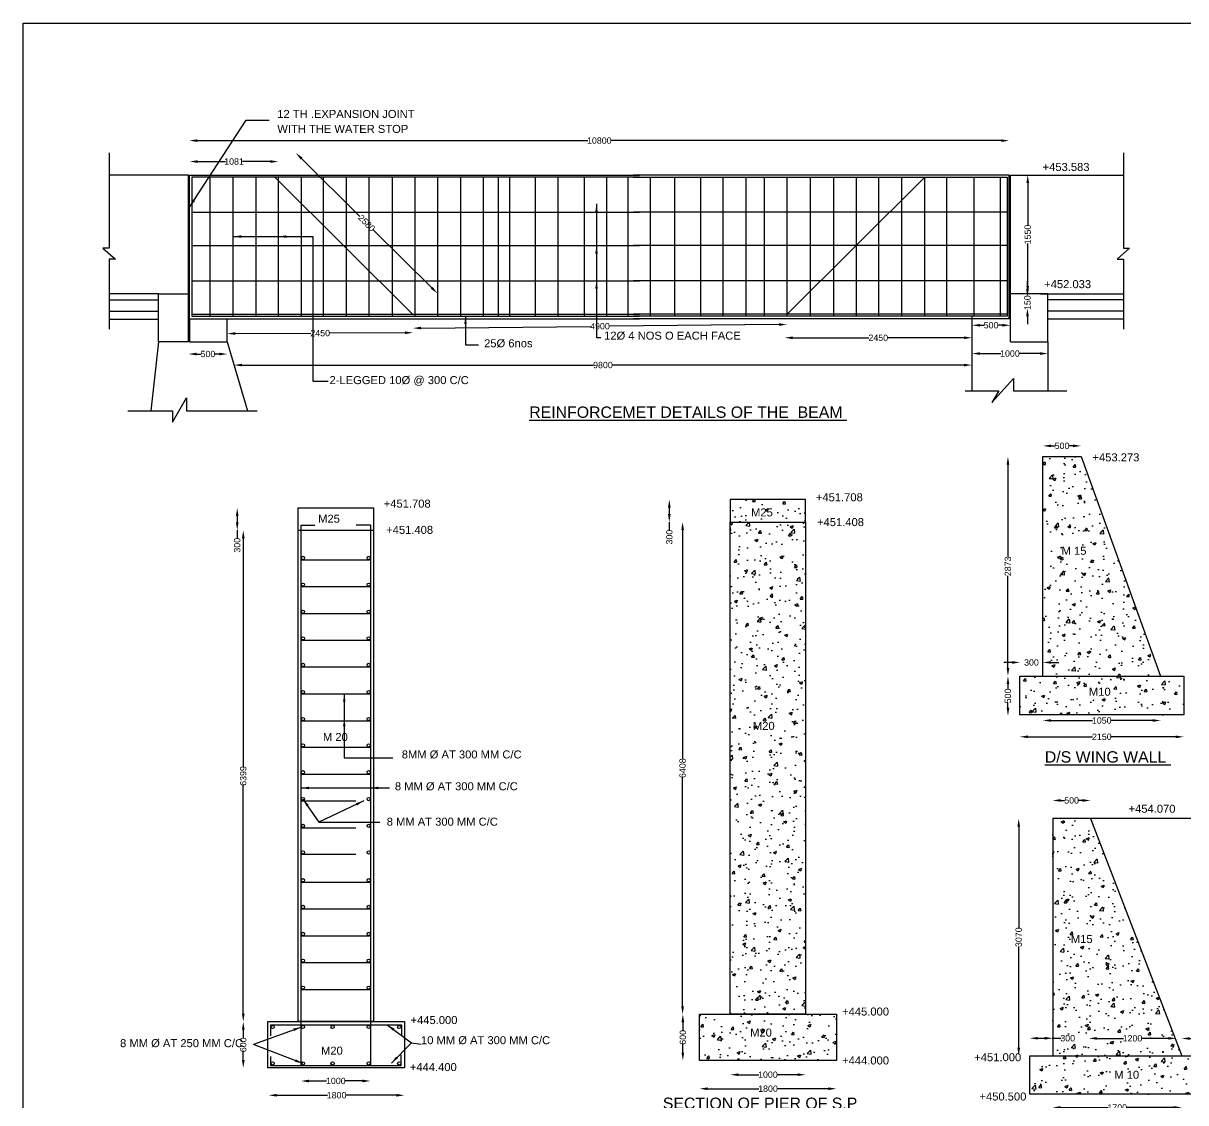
# Model space of a CAD drawing. Header units: millimetres. Extents: x 1951138 to 2209764, y 45417456 to 45610052.
# Drawn here: x 1951138 to 2089167, y 45481906 to 45610052 of the extents above; entities that cross this region are included whole.
import ezdxf

# ---------------------------------------------------------------- set-up
doc = ezdxf.new("R2010")
doc.units = ezdxf.units.MM
doc.header["$MEASUREMENT"] = 0
doc.layers.add('DRAWING', color=2, linetype='Continuous')
doc.layers.add('TEXT', color=7, linetype='Continuous')
doc.styles.get("Standard").update_dxf_attribs({"font": 'arial.ttf', "height": 750})
doc.dimstyles.get("Standard").update_dxf_attribs({"dimtxt": 750, "dimasz": 950, "dimexe": 0.18, "dimexo": 0.0625, "dimgap": 0.09, "dimtad": 0, "dimdec": 0, "dimzin": 0, "dimdsep": 46, "dimtxsty": 'Standard', "dimcen": 0.09, "dimse1": 1, "dimse2": 1, "dimadec": 0, "dimazin": 0, "dimtfac": 1, "dimtdec": 0, "dimtofl": 0, "dimtmove": 0, "dimatfit": 3, "dimfxl": 1, "dimtolj": 1, "dimtzin": 0, "dimarcsym": 0})
pattern_1 = [(50, (0, 0), (3586.30091, -313.76067), [375, -4125]), (355, (0, 0), (-693.75667, 3760.96067), [300, -3300]), (100.4514, (299, -26), (2892.5469, 3447.1977), [318.70095, -3505.71056]), (46.1842, (0, 1000), (5336.20524, -827.59507), [562.5, -6187.5]), (96.6356, (444.7, 931), (4673.3135, 4870.58935), [478.05144, -5258.565]), (351.1842, (0, 1000), (4673.3097, 4870.593), [450, -4950]), (21, (500, 750), (2984.53526, -2013.09445), [375, -4125]), (326, (500, 750), (1216.57666, 3625.75023), [300, -3300]), (71.4514, (748.7, 582.2), (4201.11314, 1612.65248), [318.70095, -3505.71056]), (37.5, (0, 0), (60.799277, 1664.46927), [0, -3260, 0, -3350, 0, -3312.5]), (7.5, (0, 0), (1315.34769, 1972.05856), [0, -1910, 0, -3185, 0, -1262.5]), (327.5, (-1115, 0), (2669.11218, -112.77436), [0, -1250, 0, -3900, 0, -5175]), (317.5, (-1615, 0), (2915.93085, 500.52491), [0, -1625, 0, -2590, 0, -3675])]

# ---------------------------------------------------------------- blocks, each defined once
blk = doc.blocks.new('*D61')
at = {"layer": 'Defpoints', "color": 0, "transparency": 16777216}
for p in [(2077856, 45517791), (2073369, 45515630), (2077856, 45515630)]:
    blk.add_point(p, dxfattribs=at)
at = {"layer": 'TEXT', "color": 0, "lineweight": -2, "transparency": 16777216}
for p, q in [((2074319, 45517791), (2074785, 45517791)), ((2076906, 45517791), (2076440, 45517791))]:
    blk.add_line(p, q, dxfattribs=at)
at = {"layer": 'TEXT', "color": 0, "transparency": 16777216}
for points in [[(2074319, 45517949), (2074319, 45517633), (2073369, 45517791)], [(2076906, 45517949), (2076906, 45517633), (2077856, 45517791)]]:
    blk.add_solid(points, dxfattribs=at)
at = {"layer": 'TEXT', "color": 0, "transparency": 16777216, "insert": (2075613, 45517791), "char_height": 750, "attachment_point": 5}
blk.add_mtext('\\A1;500', dxfattribs=at)
blk = doc.blocks.new('*D62')
at = {"layer": 'Defpoints', "color": 0, "transparency": 16777216}
for p in [(2073369, 45515630), (2069333, 45487487), (2073369, 45487487)]:
    blk.add_point(p, dxfattribs=at)
at = {"layer": 'TEXT', "color": 0, "lineweight": -2, "transparency": 16777216}
for p, q in [((2069333, 45514680), (2069333, 45502677)), ((2069333, 45488437), (2069333, 45500440))]:
    blk.add_line(p, q, dxfattribs=at)
at = {"layer": 'TEXT', "color": 0, "transparency": 16777216}
for points in [[(2069175, 45514680), (2069492, 45514680), (2069333, 45515630)], [(2069175, 45488437), (2069492, 45488437), (2069333, 45487487)]]:
    blk.add_solid(points, dxfattribs=at)
at = {"layer": 'TEXT', "color": 0, "transparency": 16777216, "insert": (2069333, 45501559), "char_height": 750, "attachment_point": 5, "rotation": 90}
blk.add_mtext('\\A1;3070', dxfattribs=at)
blk = doc.blocks.new('*D63')
at = {"layer": 'Defpoints', "color": 0, "transparency": 16777216}
for p in [(2073369, 45489561), (2070640, 45487487), (2073369, 45487487)]:
    blk.add_point(p, dxfattribs=at)
at = {"layer": 'TEXT', "color": 0, "lineweight": -2, "transparency": 16777216}
for p, q in [((2071590, 45489561), (2072419, 45489561)), ((2073369, 45489561), (2074319, 45489561))]:
    blk.add_line(p, q, dxfattribs=at)
at = {"layer": 'TEXT', "color": 0, "transparency": 16777216}
for points in [[(2071590, 45489720), (2071590, 45489403), (2070640, 45489561)], [(2072419, 45489720), (2072419, 45489403), (2073369, 45489561)]]:
    blk.add_solid(points, dxfattribs=at)
at = {"layer": 'TEXT', "color": 0, "transparency": 16777216, "insert": (2075147, 45489561), "char_height": 750, "attachment_point": 5}
blk.add_mtext('\\A1;300', dxfattribs=at)
blk = doc.blocks.new('*D64')
at = {"layer": 'Defpoints', "color": 0, "transparency": 16777216}
for p in [(2073369, 45487487), (2088688, 45487487), (2088688, 45481345)]:
    blk.add_point(p, dxfattribs=at)
at = {"layer": 'TEXT', "color": 0, "lineweight": -2, "transparency": 16777216}
for p, q in [((2074319, 45481345), (2079945, 45481345)), ((2087738, 45481345), (2082112, 45481345))]:
    blk.add_line(p, q, dxfattribs=at)
at = {"layer": 'TEXT', "color": 0, "transparency": 16777216}
for points in [[(2074319, 45481503), (2074319, 45481186), (2073369, 45481345)], [(2087738, 45481503), (2087738, 45481186), (2088688, 45481345)]]:
    blk.add_solid(points, dxfattribs=at)
at = {"layer": 'TEXT', "color": 0, "transparency": 16777216, "insert": (2081029, 45481345), "char_height": 750, "attachment_point": 5}
blk.add_mtext('\\A1;1700', dxfattribs=at)
blk = doc.blocks.new('*D65')
at = {"layer": 'Defpoints', "color": 0, "transparency": 16777216}
for p in [(2070640, 45482920), (2091436, 45482920), (2091436, 45479580)]:
    blk.add_point(p, dxfattribs=at)
at = {"layer": 'TEXT', "color": 0, "lineweight": -2, "transparency": 16777216}
for p, q in [((2071590, 45479580), (2079913, 45479580)), ((2090486, 45479580), (2082164, 45479580))]:
    blk.add_line(p, q, dxfattribs=at)
at = {"layer": 'TEXT', "color": 0, "transparency": 16777216}
for points in [[(2071590, 45479738), (2071590, 45479421), (2070640, 45479580)], [(2090486, 45479738), (2090486, 45479421), (2091436, 45479580)]]:
    blk.add_solid(points, dxfattribs=at)
at = {"layer": 'TEXT', "color": 0, "transparency": 16777216, "insert": (2081038, 45479580), "char_height": 750, "attachment_point": 5}
blk.add_mtext('\\A1;2300', dxfattribs=at)
blk = doc.blocks.new('*D67')
at = {"layer": 'Defpoints', "color": 0, "transparency": 16777216}
for p in [(2091436, 45489531), (2088688, 45487487), (2091436, 45487487)]:
    blk.add_point(p, dxfattribs=at)
at = {"layer": 'TEXT', "color": 0, "lineweight": -2, "transparency": 16777216}
for p, q in [((2089638, 45489531), (2090486, 45489531)), ((2091436, 45489531), (2092386, 45489531))]:
    blk.add_line(p, q, dxfattribs=at)
at = {"layer": 'TEXT', "color": 0, "transparency": 16777216}
for points in [[(2089638, 45489690), (2089638, 45489373), (2088688, 45489531)], [(2090486, 45489690), (2090486, 45489373), (2091436, 45489531)]]:
    blk.add_solid(points, dxfattribs=at)
at = {"layer": 'TEXT', "color": 0, "transparency": 16777216, "insert": (2093214, 45489531), "char_height": 750, "attachment_point": 5}
blk.add_mtext('\\A1;300', dxfattribs=at)
blk = doc.blocks.new('*D68')
at = {"layer": 'Defpoints', "color": 0, "transparency": 16777216}
for p in [(2077650, 45489549), (2077650, 45489423), (2088038, 45489423)]:
    blk.add_point(p, dxfattribs=at)
at = {"layer": 'TEXT', "color": 0, "lineweight": -2, "transparency": 16777216}
for p, q in [((2078600, 45489549), (2081761, 45489549)), ((2087088, 45489549), (2083927, 45489549))]:
    blk.add_line(p, q, dxfattribs=at)
at = {"layer": 'TEXT', "color": 0, "transparency": 16777216}
for points in [[(2078600, 45489708), (2078600, 45489391), (2077650, 45489549)], [(2087088, 45489708), (2087088, 45489391), (2088038, 45489549)]]:
    blk.add_solid(points, dxfattribs=at)
at = {"layer": 'TEXT', "color": 0, "transparency": 16777216, "insert": (2082844, 45489549), "char_height": 750, "attachment_point": 5}
blk.add_mtext('\\A1;1200', dxfattribs=at)
blk = doc.blocks.new('*D73')
at = {"layer": 'Defpoints', "color": 0, "transparency": 16777216}
for p in [(2076742, 45559881), (2072214, 45558608), (2076742, 45558608)]:
    blk.add_point(p, dxfattribs=at)
at = {"layer": 'TEXT', "color": 0, "lineweight": -2, "transparency": 16777216}
for p, q in [((2073164, 45559881), (2073651, 45559881)), ((2075792, 45559881), (2075306, 45559881))]:
    blk.add_line(p, q, dxfattribs=at)
at = {"layer": 'TEXT', "color": 0, "transparency": 16777216}
for points in [[(2073164, 45560040), (2073164, 45559723), (2072214, 45559881)], [(2075792, 45560040), (2075792, 45559723), (2076742, 45559881)]]:
    blk.add_solid(points, dxfattribs=at)
at = {"layer": 'TEXT', "color": 0, "transparency": 16777216, "insert": (2074478, 45559881), "char_height": 750, "attachment_point": 5}
blk.add_mtext('\\A1;500', dxfattribs=at)
blk = doc.blocks.new('*D74')
at = {"layer": 'Defpoints', "color": 0, "transparency": 16777216}
for p in [(2072214, 45558608), (2068055, 45532551), (2072214, 45532551)]:
    blk.add_point(p, dxfattribs=at)
at = {"layer": 'TEXT', "color": 0, "lineweight": -2, "transparency": 16777216}
for p, q in [((2068055, 45557658), (2068055, 45546706)), ((2068055, 45533501), (2068055, 45544453))]:
    blk.add_line(p, q, dxfattribs=at)
at = {"layer": 'TEXT', "color": 0, "transparency": 16777216}
for points in [[(2067897, 45557658), (2068213, 45557658), (2068055, 45558608)], [(2067897, 45533501), (2068213, 45533501), (2068055, 45532551)]]:
    blk.add_solid(points, dxfattribs=at)
at = {"layer": 'TEXT', "color": 0, "transparency": 16777216, "insert": (2068055, 45545579), "char_height": 750, "attachment_point": 5, "rotation": 90}
blk.add_mtext('\\A1;2873', dxfattribs=at)
blk = doc.blocks.new('*D75')
at = {"layer": 'Defpoints', "color": 0, "transparency": 16777216}
for p in [(2068055, 45532551), (2068055, 45527838), (2068057, 45527838)]:
    blk.add_point(p, dxfattribs=at)
at = {"layer": 'TEXT', "color": 0, "lineweight": -2, "transparency": 16777216}
for p, q in [((2068057, 45531601), (2068057, 45531022)), ((2068057, 45528788), (2068057, 45529367))]:
    blk.add_line(p, q, dxfattribs=at)
at = {"layer": 'TEXT', "color": 0, "transparency": 16777216}
for points in [[(2067898, 45531601), (2068215, 45531601), (2068057, 45532551)], [(2067898, 45528788), (2068215, 45528788), (2068057, 45527838)]]:
    blk.add_solid(points, dxfattribs=at)
at = {"layer": 'TEXT', "color": 0, "transparency": 16777216, "insert": (2068057, 45530195), "char_height": 750, "attachment_point": 5, "rotation": 90}
blk.add_mtext('\\A1;500', dxfattribs=at)
blk = doc.blocks.new('*D76')
at = {"layer": 'Defpoints', "color": 0, "transparency": 16777216}
for p in [(2072214, 45534172), (2069480, 45532551), (2072214, 45532551)]:
    blk.add_point(p, dxfattribs=at)
at = {"layer": 'TEXT', "color": 0, "lineweight": -2, "transparency": 16777216}
for p, q in [((2068530, 45534172), (2067580, 45534172)), ((2073164, 45534172), (2074114, 45534172))]:
    blk.add_line(p, q, dxfattribs=at)
at = {"layer": 'TEXT', "color": 0, "transparency": 16777216}
for points in [[(2068530, 45534330), (2068530, 45534014), (2069480, 45534172)], [(2073164, 45534330), (2073164, 45534014), (2072214, 45534172)]]:
    blk.add_solid(points, dxfattribs=at)
at = {"layer": 'TEXT', "color": 0, "transparency": 16777216, "insert": (2070847, 45534172), "char_height": 750, "attachment_point": 5}
blk.add_mtext('\\A1;300', dxfattribs=at)
blk = doc.blocks.new('*D77')
at = {"layer": 'Defpoints', "color": 0, "transparency": 16777216}
for p in [(2072214, 45532551), (2086179, 45532551), (2086179, 45527283)]:
    blk.add_point(p, dxfattribs=at)
at = {"layer": 'TEXT', "color": 0, "lineweight": -2, "transparency": 16777216}
for p, q in [((2073164, 45527283), (2078113, 45527283)), ((2085229, 45527283), (2080280, 45527283))]:
    blk.add_line(p, q, dxfattribs=at)
at = {"layer": 'TEXT', "color": 0, "transparency": 16777216}
for points in [[(2073164, 45527441), (2073164, 45527125), (2072214, 45527283)], [(2085229, 45527441), (2085229, 45527125), (2086179, 45527283)]]:
    blk.add_solid(points, dxfattribs=at)
at = {"layer": 'TEXT', "color": 0, "transparency": 16777216, "insert": (2079196, 45527283), "char_height": 750, "attachment_point": 5}
blk.add_mtext('\\A1;1050', dxfattribs=at)
blk = doc.blocks.new('*D78')
at = {"layer": 'Defpoints', "color": 0, "transparency": 16777216}
for p in [(2069480, 45527960), (2088921, 45527960), (2069480, 45525345)]:
    blk.add_point(p, dxfattribs=at)
at = {"layer": 'TEXT', "color": 0, "lineweight": -2, "transparency": 16777216}
for p, q in [((2070430, 45525345), (2078076, 45525345)), ((2087971, 45525345), (2080326, 45525345))]:
    blk.add_line(p, q, dxfattribs=at)
at = {"layer": 'TEXT', "color": 0, "transparency": 16777216}
for points in [[(2070430, 45525504), (2070430, 45525187), (2069480, 45525345)], [(2087971, 45525504), (2087971, 45525187), (2088921, 45525345)]]:
    blk.add_solid(points, dxfattribs=at)
at = {"layer": 'TEXT', "color": 0, "transparency": 16777216, "insert": (2079201, 45525345), "char_height": 750, "attachment_point": 5}
blk.add_mtext('\\A1;2150', dxfattribs=at)
blk = doc.blocks.new('*D79')
at = {"layer": 'Defpoints', "color": 0, "transparency": 16777216}
for p in [(2035086, 45553506), (2027848, 45550828), (2035086, 45550828)]:
    blk.add_point(p, dxfattribs=at)
at = {"layer": 'TEXT', "color": 0, "lineweight": -2, "transparency": 16777216}
for p, q in [((2027848, 45552556), (2027848, 45551778)), ((2027848, 45550828), (2027848, 45549878))]:
    blk.add_line(p, q, dxfattribs=at)
at = {"layer": 'TEXT', "color": 0, "transparency": 16777216}
for points in [[(2027690, 45552556), (2028006, 45552556), (2027848, 45553506)], [(2027690, 45551778), (2028006, 45551778), (2027848, 45550828)]]:
    blk.add_solid(points, dxfattribs=at)
at = {"layer": 'TEXT', "color": 0, "transparency": 16777216, "insert": (2027848, 45549051), "char_height": 750, "attachment_point": 5, "rotation": 90}
blk.add_mtext('\\A1;300', dxfattribs=at)
blk = doc.blocks.new('*D80')
at = {"layer": 'Defpoints', "color": 0, "transparency": 16777216}
for p in [(2035086, 45550828), (2029427, 45492411), (2035086, 45492411)]:
    blk.add_point(p, dxfattribs=at)
at = {"layer": 'TEXT', "color": 0, "lineweight": -2, "transparency": 16777216}
for p, q in [((2029427, 45549878), (2029427, 45522742)), ((2029427, 45493361), (2029427, 45520496))]:
    blk.add_line(p, q, dxfattribs=at)
at = {"layer": 'TEXT', "color": 0, "transparency": 16777216}
for points in [[(2029269, 45549878), (2029586, 45549878), (2029427, 45550828)], [(2029269, 45493361), (2029586, 45493361), (2029427, 45492411)]]:
    blk.add_solid(points, dxfattribs=at)
at = {"layer": 'TEXT', "color": 0, "transparency": 16777216, "insert": (2029427, 45521619), "char_height": 750, "attachment_point": 5, "rotation": 90}
blk.add_mtext('\\A1;6408', dxfattribs=at)
blk = doc.blocks.new('*D81')
at = {"layer": 'Defpoints', "color": 0, "transparency": 16777216}
for p in [(2031447, 45492411), (2029457, 45486919), (2031447, 45486919)]:
    blk.add_point(p, dxfattribs=at)
at = {"layer": 'TEXT', "color": 0, "lineweight": -2, "transparency": 16777216}
for p, q in [((2029457, 45491461), (2029457, 45490494)), ((2029457, 45487869), (2029457, 45488835))]:
    blk.add_line(p, q, dxfattribs=at)
at = {"layer": 'TEXT', "color": 0, "transparency": 16777216}
for points in [[(2029299, 45491461), (2029616, 45491461), (2029457, 45492411)], [(2029299, 45487869), (2029616, 45487869), (2029457, 45486919)]]:
    blk.add_solid(points, dxfattribs=at)
at = {"layer": 'TEXT', "color": 0, "transparency": 16777216, "insert": (2029457, 45489665), "char_height": 750, "attachment_point": 5, "rotation": 90}
blk.add_mtext('\\A1;600', dxfattribs=at)
blk = doc.blocks.new('*D82')
at = {"layer": 'Defpoints', "color": 0, "transparency": 16777216}
for p in [(2035086, 45492411), (2044023, 45492411), (2044023, 45485234)]:
    blk.add_point(p, dxfattribs=at)
at = {"layer": 'TEXT', "color": 0, "lineweight": -2, "transparency": 16777216}
for p, q in [((2036036, 45485234), (2038471, 45485234)), ((2043073, 45485234), (2040637, 45485234))]:
    blk.add_line(p, q, dxfattribs=at)
at = {"layer": 'TEXT', "color": 0, "transparency": 16777216}
for points in [[(2036036, 45485392), (2036036, 45485075), (2035086, 45485234)], [(2043073, 45485392), (2043073, 45485075), (2044023, 45485234)]]:
    blk.add_solid(points, dxfattribs=at)
at = {"layer": 'TEXT', "color": 0, "transparency": 16777216, "insert": (2039554, 45485234), "char_height": 750, "attachment_point": 5}
blk.add_mtext('\\A1;1000', dxfattribs=at)
blk = doc.blocks.new('*D83')
at = {"layer": 'Defpoints', "color": 0, "transparency": 16777216}
for p in [(2031447, 45486919), (2047683, 45486919), (2031447, 45483570)]:
    blk.add_point(p, dxfattribs=at)
at = {"layer": 'TEXT', "color": 0, "lineweight": -2, "transparency": 16777216}
for p, q in [((2032397, 45483570), (2038482, 45483570)), ((2046733, 45483570), (2040648, 45483570))]:
    blk.add_line(p, q, dxfattribs=at)
at = {"layer": 'TEXT', "color": 0, "transparency": 16777216}
for points in [[(2032397, 45483728), (2032397, 45483412), (2031447, 45483570)], [(2046733, 45483728), (2046733, 45483412), (2047683, 45483570)]]:
    blk.add_solid(points, dxfattribs=at)
at = {"layer": 'TEXT', "color": 0, "transparency": 16777216, "insert": (2039565, 45483570), "char_height": 750, "attachment_point": 5}
blk.add_mtext('\\A1;1800', dxfattribs=at)
blk = doc.blocks.new('*D84')
at = {"layer": 'Defpoints', "color": 0, "transparency": 16777216}
for p in [(1983788, 45552516), (1976542, 45549860), (1984127, 45549860)]:
    blk.add_point(p, dxfattribs=at)
at = {"layer": 'TEXT', "color": 0, "lineweight": -2, "transparency": 16777216}
for p, q in [((1976542, 45551566), (1976542, 45550810)), ((1976542, 45549860), (1976542, 45548910))]:
    blk.add_line(p, q, dxfattribs=at)
at = {"layer": 'TEXT', "color": 0, "transparency": 16777216}
for points in [[(1976384, 45551566), (1976700, 45551566), (1976542, 45552516)], [(1976384, 45550810), (1976700, 45550810), (1976542, 45549860)]]:
    blk.add_solid(points, dxfattribs=at)
at = {"layer": 'TEXT', "color": 0, "transparency": 16777216, "insert": (1976542, 45548083), "char_height": 750, "attachment_point": 5, "rotation": 90}
blk.add_mtext('\\A1;300', dxfattribs=at)
blk = doc.blocks.new('*D85')
at = {"layer": 'Defpoints', "color": 0, "transparency": 16777216}
for p in [(1983788, 45549860), (1977261, 45491533), (1983788, 45491533)]:
    blk.add_point(p, dxfattribs=at)
at = {"layer": 'TEXT', "color": 0, "lineweight": -2, "transparency": 16777216}
for p, q in [((1977261, 45548910), (1977261, 45521820)), ((1977261, 45492483), (1977261, 45519574))]:
    blk.add_line(p, q, dxfattribs=at)
at = {"layer": 'TEXT', "color": 0, "transparency": 16777216}
for points in [[(1977102, 45548910), (1977419, 45548910), (1977261, 45549860)], [(1977102, 45492483), (1977419, 45492483), (1977261, 45491533)]]:
    blk.add_solid(points, dxfattribs=at)
at = {"layer": 'TEXT', "color": 0, "transparency": 16777216, "insert": (1977261, 45520697), "char_height": 750, "attachment_point": 5, "rotation": 90}
blk.add_mtext('\\A1;6399', dxfattribs=at)
blk = doc.blocks.new('*D86')
at = {"layer": 'Defpoints', "color": 0, "transparency": 16777216}
for p in [(1980169, 45491533), (1977261, 45486036), (1980169, 45486036)]:
    blk.add_point(p, dxfattribs=at)
at = {"layer": 'TEXT', "color": 0, "lineweight": -2, "transparency": 16777216}
for p, q in [((1977261, 45490583), (1977261, 45489614)), ((1977261, 45486986), (1977261, 45487955))]:
    blk.add_line(p, q, dxfattribs=at)
at = {"layer": 'TEXT', "color": 0, "transparency": 16777216}
for points in [[(1977102, 45490583), (1977419, 45490583), (1977261, 45491533)], [(1977102, 45486986), (1977419, 45486986), (1977261, 45486036)]]:
    blk.add_solid(points, dxfattribs=at)
at = {"layer": 'TEXT', "color": 0, "transparency": 16777216, "insert": (1977261, 45488785), "char_height": 750, "attachment_point": 5, "rotation": 90}
blk.add_mtext('\\A1;600', dxfattribs=at)
blk = doc.blocks.new('*D87')
at = {"layer": 'Defpoints', "color": 0, "transparency": 16777216}
for p in [(1984127, 45486344), (1992367, 45486344), (1992367, 45484488)]:
    blk.add_point(p, dxfattribs=at)
at = {"layer": 'TEXT', "color": 0, "lineweight": -2, "transparency": 16777216}
for p, q in [((1985077, 45484488), (1987163, 45484488)), ((1991417, 45484488), (1989330, 45484488))]:
    blk.add_line(p, q, dxfattribs=at)
at = {"layer": 'TEXT', "color": 0, "transparency": 16777216}
for points in [[(1985077, 45484647), (1985077, 45484330), (1984127, 45484488)], [(1991417, 45484647), (1991417, 45484330), (1992367, 45484488)]]:
    blk.add_solid(points, dxfattribs=at)
at = {"layer": 'TEXT', "color": 0, "transparency": 16777216, "insert": (1988247, 45484488), "char_height": 750, "attachment_point": 5}
blk.add_mtext('\\A1;1000', dxfattribs=at)
blk = doc.blocks.new('*D88')
at = {"layer": 'Defpoints', "color": 0, "transparency": 16777216}
for p in [(1980290, 45486036), (1996396, 45486036), (1980290, 45482792)]:
    blk.add_point(p, dxfattribs=at)
at = {"layer": 'TEXT', "color": 0, "lineweight": -2, "transparency": 16777216}
for p, q in [((1981240, 45482792), (1987260, 45482792)), ((1995446, 45482792), (1989427, 45482792))]:
    blk.add_line(p, q, dxfattribs=at)
at = {"layer": 'TEXT', "color": 0, "transparency": 16777216}
for points in [[(1981240, 45482951), (1981240, 45482634), (1980290, 45482792)], [(1995446, 45482951), (1995446, 45482634), (1996396, 45482792)]]:
    blk.add_solid(points, dxfattribs=at)
at = {"layer": 'TEXT', "color": 0, "transparency": 16777216, "insert": (1988343, 45482792), "char_height": 750, "attachment_point": 5}
blk.add_mtext('\\A1;1800', dxfattribs=at)
blk = doc.blocks.new('*D89')
at = {"layer": 'Defpoints', "color": 0, "transparency": 16777216}
for p in [(1970857, 45595824), (2068213, 45596117), (2068213, 45595824)]:
    blk.add_point(p, dxfattribs=at)
at = {"layer": 'TEXT', "color": 0, "lineweight": -2, "transparency": 16777216}
for p, q in [((1971807, 45596117), (2018160, 45596117)), ((2067263, 45596117), (2020910, 45596117))]:
    blk.add_line(p, q, dxfattribs=at)
at = {"layer": 'TEXT', "color": 0, "transparency": 16777216}
for points in [[(1971807, 45596276), (1971807, 45595959), (1970857, 45596117)], [(2067263, 45596276), (2067263, 45595959), (2068213, 45596117)]]:
    blk.add_solid(points, dxfattribs=at)
at = {"layer": 'TEXT', "color": 0, "transparency": 16777216, "insert": (2019535, 45596117), "char_height": 750, "attachment_point": 5}
blk.add_mtext('\\A1;10800', dxfattribs=at)
blk = doc.blocks.new('*D90')
at = {"layer": 'Defpoints', "color": 0, "transparency": 16777216}
for p in [(1981434, 45593634), (1970895, 45592025), (1981434, 45592025)]:
    blk.add_point(p, dxfattribs=at)
at = {"layer": 'TEXT', "color": 0, "lineweight": -2, "transparency": 16777216}
for p, q in [((1971845, 45593634), (1975152, 45593634)), ((1980484, 45593634), (1977177, 45593634))]:
    blk.add_line(p, q, dxfattribs=at)
at = {"layer": 'TEXT', "color": 0, "transparency": 16777216}
for points in [[(1971845, 45593793), (1971845, 45593476), (1970895, 45593634)], [(1980484, 45593793), (1980484, 45593476), (1981434, 45593634)]]:
    blk.add_solid(points, dxfattribs=at)
at = {"layer": 'TEXT', "color": 0, "transparency": 16777216, "insert": (1976165, 45593634), "char_height": 750, "attachment_point": 5}
blk.add_mtext('\\A1;1081', dxfattribs=at)
blk = doc.blocks.new('*D91')
at = {"layer": 'Defpoints', "color": 0, "transparency": 16777216}
for p in [(1970773, 45572246), (1975367, 45572246), (1975367, 45570785)]:
    blk.add_point(p, dxfattribs=at)
at = {"layer": 'TEXT', "color": 0, "lineweight": -2, "transparency": 16777216}
for p, q in [((1971723, 45570785), (1972242, 45570785)), ((1974417, 45570785), (1973897, 45570785))]:
    blk.add_line(p, q, dxfattribs=at)
at = {"layer": 'TEXT', "color": 0, "transparency": 16777216}
for points in [[(1971723, 45570943), (1971723, 45570626), (1970773, 45570785)], [(1974417, 45570943), (1974417, 45570626), (1975367, 45570785)]]:
    blk.add_solid(points, dxfattribs=at)
at = {"layer": 'TEXT', "color": 0, "transparency": 16777216, "insert": (1973070, 45570785), "char_height": 750, "attachment_point": 5}
blk.add_mtext('\\A1;500', dxfattribs=at)
blk = doc.blocks.new('*D92')
at = {"layer": 'Defpoints', "color": 0, "transparency": 16777216}
for p in [(2041546, 45572148), (2063773, 45572715), (2063773, 45572715)]:
    blk.add_point(p, dxfattribs=at)
at = {"layer": 'TEXT', "color": 0, "lineweight": -2, "transparency": 16777216}
for p, q in [((2042496, 45572715), (2051535, 45572715)), ((2062823, 45572715), (2053785, 45572715))]:
    blk.add_line(p, q, dxfattribs=at)
at = {"layer": 'TEXT', "color": 0, "transparency": 16777216}
for points in [[(2042496, 45572874), (2042496, 45572557), (2041546, 45572715)], [(2062823, 45572874), (2062823, 45572557), (2063773, 45572715)]]:
    blk.add_solid(points, dxfattribs=at)
at = {"layer": 'TEXT', "color": 0, "transparency": 16777216, "insert": (2052660, 45572715), "char_height": 750, "attachment_point": 5}
blk.add_mtext('\\A1;2450', dxfattribs=at)
blk = doc.blocks.new('*D93')
at = {"layer": 'Defpoints', "color": 0, "transparency": 16777216}
for p in [(2063773, 45574199), (2068339, 45574199), (2068339, 45574199)]:
    blk.add_point(p, dxfattribs=at)
at = {"layer": 'TEXT', "color": 0, "lineweight": -2, "transparency": 16777216}
for p, q in [((2064723, 45574199), (2065229, 45574199)), ((2067389, 45574199), (2066884, 45574199))]:
    blk.add_line(p, q, dxfattribs=at)
at = {"layer": 'TEXT', "color": 0, "transparency": 16777216}
for points in [[(2064723, 45574357), (2064723, 45574041), (2063773, 45574199)], [(2067389, 45574357), (2067389, 45574041), (2068339, 45574199)]]:
    blk.add_solid(points, dxfattribs=at)
at = {"layer": 'TEXT', "color": 0, "transparency": 16777216, "insert": (2066056, 45574199), "char_height": 750, "attachment_point": 5}
blk.add_mtext('\\A1;500', dxfattribs=at)
blk = doc.blocks.new('*D94')
at = {"layer": 'Defpoints', "color": 0, "transparency": 16777216}
for p in [(2063773, 45570841), (2072809, 45570841), (2072809, 45570841)]:
    blk.add_point(p, dxfattribs=at)
at = {"layer": 'TEXT', "color": 0, "lineweight": -2, "transparency": 16777216}
for p, q in [((2064723, 45570841), (2067208, 45570841)), ((2071859, 45570841), (2069375, 45570841))]:
    blk.add_line(p, q, dxfattribs=at)
at = {"layer": 'TEXT', "color": 0, "transparency": 16777216}
for points in [[(2064723, 45570999), (2064723, 45570683), (2063773, 45570841)], [(2071859, 45570999), (2071859, 45570683), (2072809, 45570841)]]:
    blk.add_solid(points, dxfattribs=at)
at = {"layer": 'TEXT', "color": 0, "transparency": 16777216, "insert": (2068291, 45570841), "char_height": 750, "attachment_point": 5}
blk.add_mtext('\\A1;1000', dxfattribs=at)
blk = doc.blocks.new('*D95')
at = {"layer": 'Defpoints', "color": 0, "transparency": 16777216}
for p in [(2070472, 45577553), (2070373, 45576211), (2070472, 45576211)]:
    blk.add_point(p, dxfattribs=at)
at = {"layer": 'TEXT', "color": 0, "lineweight": -2, "transparency": 16777216}
for p, q in [((2070373, 45578503), (2070373, 45579453)), ((2070373, 45575261), (2070373, 45574311))]:
    blk.add_line(p, q, dxfattribs=at)
at = {"layer": 'TEXT', "color": 0, "transparency": 16777216}
for points in [[(2070215, 45578503), (2070531, 45578503), (2070373, 45577553)], [(2070215, 45575261), (2070531, 45575261), (2070373, 45576211)]]:
    blk.add_solid(points, dxfattribs=at)
at = {"layer": 'TEXT', "color": 0, "transparency": 16777216, "insert": (2070373, 45576882), "char_height": 750, "attachment_point": 5, "rotation": 90}
blk.add_mtext('\\A1;150', dxfattribs=at)
blk = doc.blocks.new('*D96')
at = {"layer": 'Defpoints', "color": 0, "transparency": 16777216}
for p in [(2070403, 45592025), (2070403, 45577916), (2070403, 45577916)]:
    blk.add_point(p, dxfattribs=at)
at = {"layer": 'TEXT', "color": 0, "lineweight": -2, "transparency": 16777216}
for p, q in [((2070403, 45591075), (2070403, 45586054)), ((2070403, 45578866), (2070403, 45583887))]:
    blk.add_line(p, q, dxfattribs=at)
at = {"layer": 'TEXT', "color": 0, "transparency": 16777216}
for points in [[(2070245, 45591075), (2070562, 45591075), (2070403, 45592025)], [(2070245, 45578866), (2070562, 45578866), (2070403, 45577916)]]:
    blk.add_solid(points, dxfattribs=at)
at = {"layer": 'TEXT', "color": 0, "transparency": 16777216, "insert": (2070403, 45584970), "char_height": 750, "attachment_point": 5, "rotation": 90}
blk.add_mtext('\\A1;1550', dxfattribs=at)
blk = doc.blocks.new('*D97')
at = {"layer": 'Defpoints', "color": 0, "transparency": 16777216}
for p in [(1976154, 45569541), (2063773, 45569541), (2063773, 45569475)]:
    blk.add_point(p, dxfattribs=at)
at = {"layer": 'TEXT', "color": 0, "lineweight": -2, "transparency": 16777216}
for p, q in [((1977104, 45569475), (2018845, 45569475)), ((2062823, 45569475), (2021082, 45569475))]:
    blk.add_line(p, q, dxfattribs=at)
at = {"layer": 'TEXT', "color": 0, "transparency": 16777216}
for points in [[(1977104, 45569633), (1977104, 45569317), (1976154, 45569475)], [(2062823, 45569633), (2062823, 45569317), (2063773, 45569475)]]:
    blk.add_solid(points, dxfattribs=at)
at = {"layer": 'TEXT', "color": 0, "transparency": 16777216, "insert": (2019964, 45569475), "char_height": 750, "attachment_point": 5}
blk.add_mtext('\\A1;9800', dxfattribs=at)
blk = doc.blocks.new('*D98')
at = {"layer": 'Defpoints', "color": 0, "transparency": 16777216}
for p in [(1983568, 45594731), (2000308, 45577987), (2000373, 45578052)]:
    blk.add_point(p, dxfattribs=at)
at = {"layer": 'TEXT', "color": 0, "lineweight": -2, "transparency": 16777216}
for p, q in [((1984177, 45593997), (1991107, 45587119)), ((1999634, 45578656), (1992704, 45585534))]:
    blk.add_line(p, q, dxfattribs=at)
at = {"layer": 'TEXT', "color": 0, "transparency": 16777216}
for points in [[(1984289, 45594109), (1984066, 45593884), (1983503, 45594666)], [(1999745, 45578769), (1999522, 45578544), (2000308, 45577987)]]:
    blk.add_solid(points, dxfattribs=at)
at = {"layer": 'TEXT', "color": 0, "transparency": 16777216, "insert": (1991906, 45586326), "char_height": 750, "attachment_point": 5, "rotation": 315.21624}
blk.add_mtext('\\A1;2580', dxfattribs=at)
blk = doc.blocks.new('*D99')
at = {"layer": 'Defpoints', "color": 0, "transparency": 16777216}
for p in [(1975367, 45573210), (1997421, 45573318), (1997421, 45573317)]:
    blk.add_point(p, dxfattribs=at)
at = {"layer": 'TEXT', "color": 0, "lineweight": -2, "transparency": 16777216}
for p, q in [((1976317, 45573215), (1985269, 45573259)), ((1996471, 45573313), (1987519, 45573270))]:
    blk.add_line(p, q, dxfattribs=at)
at = {"layer": 'TEXT', "color": 0, "transparency": 16777216}
for points in [[(1976316, 45573374), (1976317, 45573057), (1975367, 45573211)], [(1996470, 45573471), (1996472, 45573155), (1997421, 45573318)]]:
    blk.add_solid(points, dxfattribs=at)
at = {"layer": 'TEXT', "color": 0, "transparency": 16777216, "insert": (1986394, 45573264), "char_height": 750, "attachment_point": 5, "rotation": 0.27721}
blk.add_mtext('\\A1;2450', dxfattribs=at)
blk = doc.blocks.new('*D100')
at = {"layer": 'Defpoints', "color": 0, "transparency": 16777216}
for p in [(1997421, 45573317), (2041814, 45574291), (2041819, 45573749)]:
    blk.add_point(p, dxfattribs=at)
at = {"layer": 'TEXT', "color": 0, "lineweight": -2, "transparency": 16777216}
for p, q in [((1998366, 45573868), (2018481, 45574064)), ((2040864, 45574282), (2020748, 45574086))]:
    blk.add_line(p, q, dxfattribs=at)
at = {"layer": 'TEXT', "color": 0, "transparency": 16777216}
for points in [[(2040862, 45574440), (2040865, 45574123), (2041814, 45574291)], [(1998364, 45574027), (1998367, 45573710), (1997416, 45573859)]]:
    blk.add_solid(points, dxfattribs=at)
at = {"layer": 'TEXT', "color": 0, "transparency": 16777216, "insert": (2019615, 45574075), "char_height": 750, "attachment_point": 5, "rotation": 0.55749}
blk.add_mtext('\\A1;4900', dxfattribs=at)

msp = doc.modelspace()

# ---------------------------------------------------------------- hatches: boundary and pattern name
at = {"layer": 'DRAWING'}
h = msp.add_hatch(dxfattribs=at)
h.set_pattern_fill('AR-CONC', color=0, scale=500, style=0)
h.set_pattern_definition(pattern_1)
h.paths.add_polyline_path([(2076742.3, 45558607.7), (2072214.2, 45558607.7), (2072214.2, 45532551), (2086178.8, 45532551)])
h.paths.add_polyline_path([(2088921.3, 45532551), (2069479.9, 45532551), (2069479.9, 45527959.5), (2088921.3, 45527959.5)])
h = msp.add_hatch(dxfattribs=at)
h.set_pattern_fill('AR-CONC', color=0, scale=500, style=0)
h.set_pattern_definition(pattern_1)
h.paths.add_polyline_path([(2044022.6, 45550827.9), (2035085.5, 45550827.9), (2035085.5, 45492410.5), (2044022.6, 45492410.5)])
h.paths.add_polyline_path([(2044023.6, 45553506.3), (2035085.5, 45553506.3), (2035085.5, 45550827.9), (2044023.6, 45550827.9)])
h = msp.add_hatch(dxfattribs=at)
h.set_pattern_fill('AR-CONC', color=0, scale=500, style=0)
h.set_pattern_definition(pattern_1)
h.paths.add_polyline_path([(2077856.2, 45515630.4), (2073369.4, 45515630.4), (2073369.4, 45487486.8), (2088688, 45487486.8)])
h.paths.add_polyline_path([(2091436.5, 45487486.8), (2070640.3, 45487486.8), (2070640.3, 45482920.4), (2091436.5, 45482920.4)])
h = msp.add_hatch(dxfattribs=at)
h.set_pattern_fill('AR-CONC', color=0, scale=500, style=0)
h.set_pattern_definition(pattern_1)
h.paths.add_polyline_path([(2047683.1, 45492410.5), (2031446.8, 45492410.5), (2031446.8, 45486919.2), (2047683.1, 45486919.2)])

# ---------------------------------------------------------------- linework, layer by layer
at = {"layer": 'DRAWING', "color": 0}
for points in [[(1951138, 45610051.6), (2209764.3, 45610051.6), (2209764.3, 45417455.8), (1951138, 45417455.8)], [(1983787.7, 45552516.1), (1992705.7, 45552516.1), (1992705.7, 45491533.3), (1983787.7, 45491533.3)], [(2035085.5, 45550827.9), (2044023.6, 45550827.9), (2044023.6, 45553506.3), (2035085.5, 45553506.3)], [(2035085.5, 45550827.9), (2044022.6, 45550827.9), (2044022.6, 45492410.5), (2035085.5, 45492410.5)], [(2069479.9, 45532551), (2088921.3, 45532551), (2088921.3, 45527959.5), (2069479.9, 45527959.5)], [(2031446.8, 45492410.5), (2047683.1, 45492410.5), (2047683.1, 45486919.2), (2031446.8, 45486919.2)], [(1980168.6, 45491533.3), (1996395.9, 45491533.3), (1996395.9, 45486036), (1980168.6, 45486036)], [(2070640.3, 45487486.8), (2091436.5, 45487486.8), (2091436.5, 45482920.4), (2070640.3, 45482920.4)]]:
    msp.add_lwpolyline(points, close=True, dxfattribs=at)
for points in [[(1961340.4, 45594657.3), (1961340.4, 45583347.5), (1960602.1, 45583347.5), (1962073.8, 45582045.3), (1961342.1, 45582045.3), (1961342.1, 45573729)], [(2081762.1, 45594657.3), (2081762.1, 45583347.5), (2082500.4, 45583347.5), (2081028.8, 45582045.3), (2081760.4, 45582045.3), (2081760.4, 45573729)], [(1970772.8, 45572245.9), (1970772.8, 45592025.4), (1961340.4, 45592025.4)], [(1970895.2, 45574968.5), (1970895.2, 45592025.4), (2024307.1, 45592025.4)], [(2024307.1, 45591780.3), (1971169.2, 45591780.3), (1971169.2, 45575281.2), (2024307.1, 45575281.2)], [(1973342.5, 45575281.2), (1973342.5, 45591780.3)], [(1976062.4, 45575281.2), (1976062.4, 45591780.3)], [(1978802.1, 45575281.2), (1978802.1, 45591780.3)], [(1981434.3, 45575281.2), (1981434.3, 45591780.3)], [(1984158.4, 45575281.2), (1984158.4, 45591780.3)], [(1986786.2, 45575281.2), (1986786.2, 45591780.3)], [(1989518.6, 45575281.2), (1989518.6, 45591780.3)], [(1992221.3, 45575281.2), (1992221.3, 45591780.3)], [(1994986.9, 45575281.2), (1994986.9, 45591780.3)], [(1997681.4, 45575281.2), (1997681.4, 45591780.3)], [(2000373.1, 45575281.2), (2000373.1, 45591780.3)], [(2003090.8, 45575281.2), (2003090.8, 45591780.3)], [(2005794.4, 45575281.2), (2005794.4, 45591780.3)], [(2007582.3, 45575281.2), (2007582.3, 45591780.3)], [(2008921.2, 45575281.2), (2008921.2, 45591780.3)], [(2011944.2, 45575281.2), (2011944.2, 45591780.3)], [(2014668.7, 45575281.2), (2014668.7, 45591780.3)], [(2017790.4, 45575281.2), (2017790.4, 45591780.3)], [(2020441, 45575281.2), (2020441, 45591780.3)], [(2022972.2, 45575281.2), (2022972.2, 45591780.3)], [(2068217, 45574968.5), (2068217, 45592025.4), (2023602.5, 45592025.4)], [(2023602.5, 45591780.3), (2067943.1, 45591780.3), (2067943.1, 45575281.2), (2023602.5, 45575281.2)], [(2025615.9, 45575281.2), (2025615.9, 45591780.3)], [(2028516.3, 45575281.2), (2028516.3, 45591780.3)], [(2031595.8, 45575281.2), (2031595.8, 45591780.3)], [(2034250.2, 45575281.2), (2034250.2, 45591780.3)], [(2036953.7, 45575281.2), (2036953.7, 45591780.3)], [(2039152.5, 45575281.2), (2039152.5, 45591780.3)], [(2041844.3, 45575281.2), (2041844.3, 45591780.3)], [(2044610.3, 45575281.2), (2044610.3, 45591780.3)], [(2047375.9, 45575281.2), (2047375.9, 45591780.3)], [(2050078.7, 45575281.2), (2050078.7, 45591780.3)], [(2052724.2, 45575281.2), (2052724.2, 45591780.3)], [(2055456.3, 45575281.2), (2055456.3, 45591780.3)], [(2058180.4, 45575281.2), (2058180.4, 45591780.3)], [(2060788.7, 45575281.2), (2060788.7, 45591780.3)], [(2064032.7, 45575281.2), (2064032.7, 45591780.3)], [(2067166.4, 45575281.2), (2067166.4, 45591780.3)], [(2068339.4, 45572245.9), (2068339.4, 45592025.4), (2081762.1, 45592025.4)], [(1971169.2, 45587618.2), (2024307.1, 45587618.2)], [(2067943.1, 45587618.2), (2023602.5, 45587618.2)], [(1971169.2, 45583651.8), (2024307.1, 45583651.8)], [(2067943.1, 45583651.8), (2023602.5, 45583651.8)], [(1971169.2, 45579493.7), (2024307.1, 45579493.7)], [(2067943.1, 45579493.7), (2023602.5, 45579493.7)], [(1967194, 45577915.6), (1961342.1, 45577915.6)], [(1961342.1, 45577203.8), (1967194, 45577203.8)], [(1970772.8, 45572245.9), (1967194, 45572245.9), (1967194, 45577915.6), (1970772.8, 45577915.6)], [(2068339.4, 45572245.9), (2072809.4, 45572245.9), (2072809.4, 45577915.6), (2068339.4, 45577915.6)], [(2071918.2, 45577915.6), (2081760.4, 45577915.6)], [(2081760.4, 45577203.8), (2072809.4, 45577203.8)], [(1961342.1, 45575872.1), (1967194, 45575872.1)], [(2081760.4, 45575872.1), (2072809.4, 45575872.1)], [(1961342.1, 45574930.8), (1967194, 45574930.8)], [(1970895.2, 45574968.5), (2024307.1, 45574968.5)], [(1970895.2, 45574968.5), (1970895.2, 45572245.9), (1975366.6, 45572245.9), (1975366.6, 45574968.5)], [(1971169.2, 45575502.7), (2024307.1, 45575502.7)], [(2067943.1, 45575502.7), (2023602.5, 45575502.7)], [(2068217, 45574968.5), (2023602.5, 45574968.5)], [(2063773.5, 45575281.2), (2063773.5, 45566401.1)], [(2081760.4, 45574930.8), (2072809.4, 45574930.8)], [(1967194, 45572245.9), (1966300.5, 45564061.3)], [(1975366.6, 45572245.9), (1977749.2, 45564061.3)], [(2072809.4, 45572245.9), (2072809.4, 45566430.4)], [(2062983.1, 45566401.1), (2066991.7, 45566401.1), (2066131.3, 45565033.6), (2068732, 45567895.5), (2068732, 45566430.4), (2075061.4, 45566430.4)], [(1963545.8, 45564061.3), (1968854.4, 45564061.3), (1968854.4, 45562699.2), (1970535.2, 45565583.8), (1970535.2, 45564061.3), (1978907, 45564061.3)], [(2072214.2, 45532551), (2072214.2, 45558607.7), (2076742.3, 45558607.7), (2086178.8, 45532551)], [(1983787.7, 45549860.3), (1992705.7, 45549860.3)], [(1984126.7, 45550458.7), (1985775.2, 45550458.7)], [(1984126.7, 45486343.9), (1984126.7, 45550458.7)], [(1990678, 45550517.2), (1992366.8, 45550517.2)], [(1992366.8, 45550517.2), (1992366.8, 45486343.9)], [(1984126.7, 45546360), (1992366.8, 45546360)], [(1984126.7, 45543187.3), (1992366.8, 45543187.3)], [(1984126.7, 45539987.4), (1992366.8, 45539987.4)], [(1984126.7, 45536818.8), (1992366.8, 45536818.8)], [(1984126.7, 45533662.7), (1992366.8, 45533662.7)], [(1984126.7, 45530448.5), (1992366.8, 45530448.5)], [(1984126.7, 45527244.9), (1992366.8, 45527244.9)], [(1984126.7, 45524110.3), (1992366.8, 45524110.3)], [(1984126.7, 45520918.7), (1992366.8, 45520918.7)], [(1984126.7, 45517738.9), (1990615.3, 45517738.9)], [(2093251.5, 45515630.4), (2073369.4, 45515630.4), (2073369.4, 45487486.8)], [(2077856.2, 45515630.4), (2088688, 45487486.8)], [(1984126.7, 45514558.7), (1990615.3, 45514558.7)], [(1984126.7, 45511401.6), (1990615.3, 45511401.6)], [(1984126.7, 45508107.8), (1992366.8, 45508107.8)], [(1984126.7, 45504936.3), (1992366.8, 45504936.3)], [(1984126.7, 45501726.6), (1992366.8, 45501726.6)], [(1984126.7, 45498547.5), (1992366.8, 45498547.5)], [(1984126.7, 45495346.1), (1992366.8, 45495346.1)], [(1980516.6, 45489862.1), (1980516.6, 45491145.6), (1996034.6, 45491145.6), (1996034.6, 45489935.3)], [(1980491.9, 45487402.3), (1980491.9, 45486343.9), (1996017.2, 45486343.9), (1996017.2, 45487601.1)]]:
    msp.add_lwpolyline(points, dxfattribs=at)
for centre in [(1984350.3, 45546577.2), (1992152.4, 45546577.2), (1984350.3, 45543404.5), (1992152.4, 45543404.5), (1984350.3, 45540204.6), (1992152.4, 45540204.6), (1984350.3, 45537036), (1992152.4, 45537036), (1984350.3, 45533879.9), (1992152.4, 45533879.9), (1984350.3, 45530665.7), (1992152.4, 45530665.7), (1984350.3, 45527462.1), (1992152.4, 45527462.1), (1984350.3, 45524327.5), (1992152.4, 45524327.5), (1984350.3, 45521135.9), (1992152.4, 45521135.9), (1984350.3, 45517956.2), (1992152.4, 45517956.2), (1984350.3, 45514775.9), (1992152.4, 45514775.9), (1984350.3, 45511618.9), (1992152.4, 45511618.9), (1984350.3, 45508325), (1992152.4, 45508325), (1984350.3, 45505153.5), (1992152.4, 45505153.5), (1984350.3, 45501943.9), (1992152.4, 45501943.9), (1984350.3, 45498764.7), (1992152.4, 45498764.7), (1984350.3, 45495563.3), (1992152.4, 45495563.3), (1980748.4, 45490896.9), (1984350.3, 45490896.9), (1987871.2, 45490896.9), (1992152.4, 45490896.9), (1995786.8, 45490896.9), (1980748.4, 45486571.7), (1984350.3, 45486571.7), (1987871.2, 45486571.7), (1992152.4, 45486571.7), (1995786.8, 45486571.7)]:
    msp.add_circle(centre, 193.1, dxfattribs=at)
at = {"layer": 'TEXT', "color": 0}
for points in [[(1997354.5, 45575502.7), (1981028.5, 45591780.3)], [(2041844.3, 45575502.7), (2058180.4, 45591780.3)], [(1985536.1, 45567558.4), (1987349.1, 45567558.4)]]:
    msp.add_lwpolyline(points, dxfattribs=at)

# ---------------------------------------------------------------- texts
for s, height, p in [('12 TH .EXPANSION JOINT ', 950, (1981301.7, 45598812)), ('WITH THE WATER STOP', 950, (1981301.7, 45597033.8)), ('+453.583', 950, (2072171, 45592516.8)), ('+452.033', 950, (2072356.1, 45578606.5)), ('12Ø 4 NOS O EACH FACE ', 950, (2020106.8, 45572492)), ('25Ø 6nos ', 950, (2005857, 45571585.5)), ('2-LEGGED 10Ø @ 300 C/C', 950, (1987502.2, 45567213.6)), ('%%UREINFORCEMET DETAILS OF THE  BEAM ', 1346.254, (2011217.5, 45563211.1)), ('+453.273', 950, (2078089.9, 45558046.2)), ('+451.708', 950, (2045249.1, 45553305.5)), ('+451.708', 950, (1993939.8, 45552551.1)), ('M25', 950, (2037554.3, 45551510)), ('M25', 950, (1986149.7, 45550763.7)), ('+451.408', 950, (2045387.3, 45550359.1)), ('+451.408', 950, (1994228.4, 45549437.6)), ('M 15', 950, (2074423.6, 45546951.7)), ('M10', 950, (2077667.7, 45530222.3)), ('M20', 950, (2037772.8, 45526171.6)), ('M 20', 950, (1986720.5, 45524847.5)), ('8MM Ø AT 300 MM C/C', 950, (1996081.4, 45522779.2)), ('%%UD/S WING WALL ', 1346.254, (2072436, 45522286.7)), ('8 MM Ø AT 300 MM C/C', 950, (1995262.8, 45518996.3)), ('+454.070', 950, (2082375.1, 45516331.6)), ('8 MM AT 300 MM C/C', 950, (1994295.1, 45514798.1)), ('M15', 950, (2075519.8, 45500868)), ('+445.000', 950, (2048363, 45492257.8)), ('+445.000', 950, (1997120.6, 45491244.6)), ('M20', 950, (2037446.7, 45489762.2)), ('8 MM Ø AT 250 MM C/C', 950, (1962636.4, 45488505.1)), ('10 MM Ø AT 300 MM C/C', 950, (1998365.1, 45488857.2)), ('M20', 950, (1986493.4, 45487613.5)), ('+444.000', 950, (2048363, 45486450.4)), ('+451.000', 950, (2064056.7, 45486835.2)), ('+444.400', 950, (1997039.8, 45485663.9)), ('M 10 ', 950, (2080686.1, 45484752.9)), ('%%USECTION OF PIER OF S.P ', 1346.254, (2027078, 45481169.2)), ('+450.500', 950, (2064674.6, 45482170.1))]:
    msp.add_text(s, height=height, dxfattribs=at).set_placement(p)

# ---------------------------------------------------------------- dimensions: what is measured, and where the dimension line sits
for base, p1, p2, text, picture, middle in [((2068213.1, 45596117.2), (1970856.5, 45595824.5), (2068213.1, 45595824.5), '10800', '*D89', (2019534.8, 45596117.2)), ((1981434.3, 45593634.4), (1970895.2, 45592025.4), (1981434.3, 45592025.4), '1081', '*D90', (1976164.8, 45593634.4)), ((2068339.4, 45574199), (2063773.5, 45574199), (2068339.4, 45574199), '500', '*D93', (2066056.5, 45574199)), ((2063773.5, 45572715.2), (2041546, 45572148.4), (2063773.5, 45572715.2), '2450', '*D92', (2052659.7, 45572715.2)), ((1975366.6, 45570784.8), (1970772.8, 45572245.9), (1975366.6, 45572245.9), '500', '*D91', (1973069.7, 45570784.8)), ((2072809.4, 45570841.1), (2063773.5, 45570841.1), (2072809.4, 45570841.1), '1000', '*D94', (2068291.4, 45570841.1)), ((2063773.5, 45569475), (1976154, 45569540.9), (2063773.5, 45569540.9), '9800', '*D97', (2019963.8, 45569475)), ((2076742.3, 45559881.2), (2072214.2, 45558607.7), (2076742.3, 45558607.7), '500', '*D73', (2074478.2, 45559881.2)), ((2086178.8, 45527282.9), (2072214.2, 45532551), (2086178.8, 45532551), '1050', '*D77', (2079196.5, 45527282.9)), ((2069479.9, 45525345.3), (2088921.3, 45527959.5), (2069479.9, 45527959.5), '2150', '*D78', (2079200.6, 45525345.3)), ((2077856.2, 45517791.1), (2073369.4, 45515630.4), (2077856.2, 45515630.4), '500', '*D61', (2075612.8, 45517791.1)), ((2044022.6, 45485233.8), (2035085.5, 45492410.5), (2044022.6, 45492410.5), '1000', '*D82', (2039554.1, 45485233.8)), ((2073369.4, 45489561.4), (2070640.3, 45487486.8), (2073369.4, 45487486.8), '300', '*D63', (2075146.5, 45489561.4)), ((2077650.2, 45489549.3), (2088038, 45489423), (2077650.2, 45489423), '1200', '*D68', (2082844.1, 45489549.3)), ((2091436.5, 45489531.3), (2088688, 45487486.8), (2091436.5, 45487486.8), '300', '*D67', (2093213.6, 45489531.3)), ((2088688, 45481344.5), (2073369.4, 45487486.8), (2088688, 45487486.8), '1700', '*D64', (2081028.7, 45481344.5)), ((1980290.5, 45482792.4), (1996395.9, 45486036), (1980290.5, 45486036), '1800', '*D88', (1988343.2, 45482792.4)), ((1992366.8, 45484488.3), (1984126.7, 45486343.9), (1992366.8, 45486343.9), '1000', '*D87', (1988246.7, 45484488.3)), ((2031446.8, 45483570), (2047683.1, 45486919.2), (2031446.8, 45486919.2), '1800', '*D83', (2039565, 45483570)), ((2091436.5, 45479579.7), (2070640.3, 45482920.4), (2091436.5, 45482920.4), '2300', '*D65', (2081038.4, 45479579.7))]:
    dim = msp.add_linear_dim(base=base, p1=p1, p2=p2, text=text, dimstyle='Standard', dxfattribs=at)
    dim.commit()
    dim.dimension.update_dxf_attribs({"geometry": picture, "text_midpoint": middle})
for p1, p2, distance, text, picture, middle in [((1983567.8, 45594731.2), (2000373.1, 45578052.3), -92.1, '2580', '*D98', (1991905.6, 45586326.4)), ((1997420.8, 45573317), (2041818.8, 45573749), 542, '4900', '*D100', (2019614.6, 45574075)), ((1975366.6, 45573210.3), (1997420.8, 45573317), 0.6, '2450', '*D99', (1986393.7, 45573264.2))]:
    dim = msp.add_aligned_dim(p1=p1, p2=p2, distance=distance, text=text, dimstyle='Standard', dxfattribs=at)
    dim.commit()
    dim.dimension.update_dxf_attribs({"geometry": picture, "text_midpoint": middle})
for base, p1, p2, text, picture, middle in [((2070403.4, 45577915.6), (2070403.4, 45592025.4), (2070403.4, 45577915.6), '1550', '*D96', (2070403.4, 45584970.5)), ((2068054.9, 45532551), (2072214.2, 45558607.7), (2072214.2, 45532551), '2873', '*D74', (2068054.9, 45545579.4)), ((1976542, 45549860.3), (1983787.7, 45552516.1), (1984126.7, 45549860.3), '300', '*D84', (1976542, 45548083.2)), ((2027848.2, 45550827.9), (2035085.5, 45553506.3), (2035085.5, 45550827.9), '300', '*D79', (2027848.2, 45549050.8)), ((1977260.6, 45491533.3), (1983787.7, 45549860.3), (1983787.7, 45491533.3), '6399', '*D85', (1977260.6, 45520696.8)), ((2029427.5, 45492410.5), (2035085.5, 45550827.9), (2035085.5, 45492410.5), '6408', '*D80', (2029427.5, 45521619.2)), ((2068056.6, 45527838.3), (2068054.9, 45532551), (2068054.9, 45527838.3), '500', '*D75', (2068056.6, 45530194.7)), ((2069333.2, 45487486.8), (2073369.4, 45515630.4), (2073369.4, 45487486.8), '3070', '*D62', (2069333.2, 45501558.6)), ((2029457.4, 45486919.2), (2031446.8, 45492410.5), (2031446.8, 45486919.2), '600', '*D81', (2029457.4, 45489664.9)), ((1977260.6, 45486036), (1980168.6, 45491533.3), (1980168.6, 45486036), '600', '*D86', (1977260.6, 45488784.7))]:
    dim = msp.add_linear_dim(base=base, p1=p1, p2=p2, angle=90, text=text, dimstyle='Standard', dxfattribs=at)
    dim.commit()
    dim.dimension.update_dxf_attribs({"geometry": picture, "text_midpoint": middle})
dim = msp.add_linear_dim(base=(2070373.1, 45576211.1), p1=(2070472.3, 45577553.1), p2=(2070472.3, 45576211.1), angle=90, text='150', dimstyle='Standard', dxfattribs=at)
dim.commit()
dim.dimension.update_dxf_attribs({"geometry": '*D95', "text_midpoint": (2070373.1, 45576882.1), "dimtype": 160})
dim = msp.add_linear_dim(base=(2072214.2, 45534172.1), p1=(2069479.9, 45532551), p2=(2072214.2, 45532551), text='300', dimstyle='Standard', dxfattribs=at)
dim.commit()
dim.dimension.update_dxf_attribs({"geometry": '*D76', "text_midpoint": (2070847, 45534172.1), "dimtype": 160})

# ---------------------------------------------------------------- leaders
for points in [[(1970895.2, 45588238), (1977618.9, 45598548.7), (1980321.5, 45598548.7)], [(2019206.6, 45588596.4), (2019206.6, 45583651.8)], [(1976062.4, 45584729.4), (1981434.3, 45584729.4)], [(1981434.3, 45584729.4), (1985536.1, 45584729.4), (1985536.1, 45567558.4)], [(2019206.6, 45583651.8), (2019206.6, 45579493.7)], [(2019206.6, 45579493.7), (2019206.6, 45572754.9), (2019706.2, 45572754.9)], [(2003648.7, 45575281.2), (2003648.7, 45571878.1), (2005184.4, 45571878.1)], [(1989255.3, 45530448.5), (1989255.3, 45527244.9)], [(1989255.3, 45527524.4), (1989255.3, 45522836.4), (1995038.9, 45522836.4)], [(1984126.7, 45519274.6), (1992366.8, 45519274.6)], [(1992366.8, 45519274.6), (1994618.4, 45519274.6)], [(1984350.3, 45517956.2), (1986244.2, 45515212.2), (1993485.6, 45515212.2)], [(1991564, 45517738.6), (1986244.2, 45515212.2)], [(1984157.2, 45490896.9), (1978462.1, 45488815.9)], [(1994362.3, 45491145.6), (1997254.8, 45489021.1), (1998365.1, 45488857.2)], [(1984350.3, 45486571.7), (1978462.1, 45488815.9)], [(1994844.4, 45486612.6), (1997254.8, 45489021.1)]]:
    msp.add_leader(points, dimstyle='Standard', override={"dimgap": 0.09, "dimtad": 0}, dxfattribs=at)

doc.saveas('drawing.dxf')
